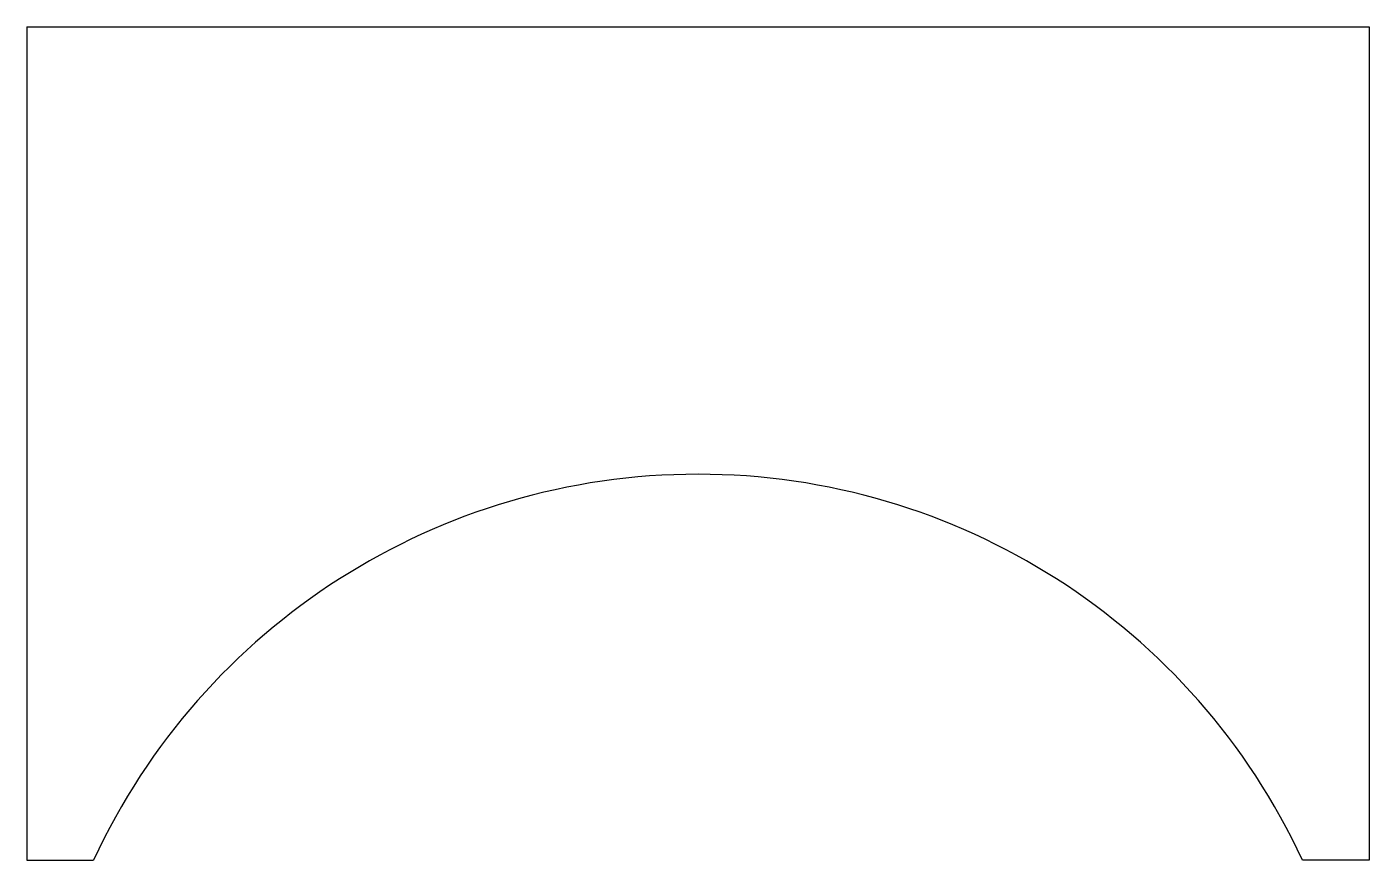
# Model space of a CAD drawing. Header units: millimetres. Extents: x -101 to 101, y 19 to 144.
import ezdxf

# ---------------------------------------------------------------- set-up
doc = ezdxf.new("R2010")
doc.units = ezdxf.units.MM
doc.layers.add('Sketch077', color=7, linetype='CONTINUOUS')

msp = doc.modelspace()

# ---------------------------------------------------------------- linework, layer by layer
at = {"layer": 'Sketch077'}
for p, q in [((-100.7, 144.2), (100.7, 144.2)), ((-100.7, 144.2), (-100.7, 19.2)), ((100.7, 144.2), (100.7, 19.2)), ((-100.7, 19.2), (-90.7, 19.2)), ((100.7, 19.2), (90.7, 19.2))]:
    msp.add_line(p, q, dxfattribs=at)
msp.add_arc((0, -22.91), 100, 24.906, 155.094, dxfattribs=at)

doc.saveas('drawing.dxf')
